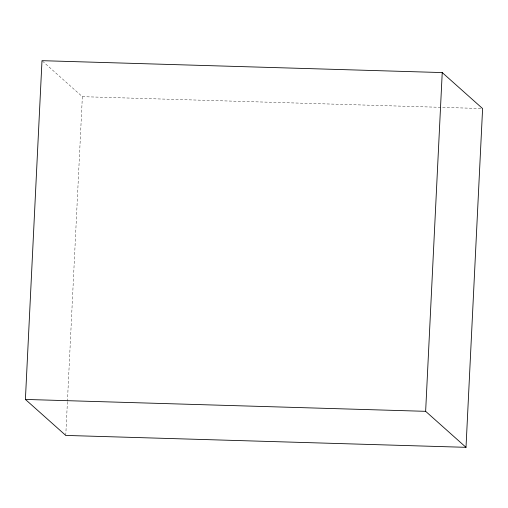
<?xml version="1.0" encoding="UTF-8"?>
<svg xmlns="http://www.w3.org/2000/svg" width="508" height="508" viewBox="0 0 508 508"><rect width="100%" height="100%" fill="white"/><g stroke="black" fill="none" stroke-linecap="round" stroke-linejoin="round"><path stroke-width="0.38" stroke-dasharray="2.54 1.91" d="M65.767 435.426L67.393 402.184M67.431 401.39L82.359 96.672L41.993 60.674M82.359 96.672L481.012 108.522"/><path stroke-width="0.76" d="M25.4 399.434L41.993 60.674L442.233 72.574L482.6 108.566L466.007 447.326L65.767 435.426L25.4 399.434L425.64 411.328L466.007 447.326M425.64 411.328L442.233 72.574"/></g></svg>
